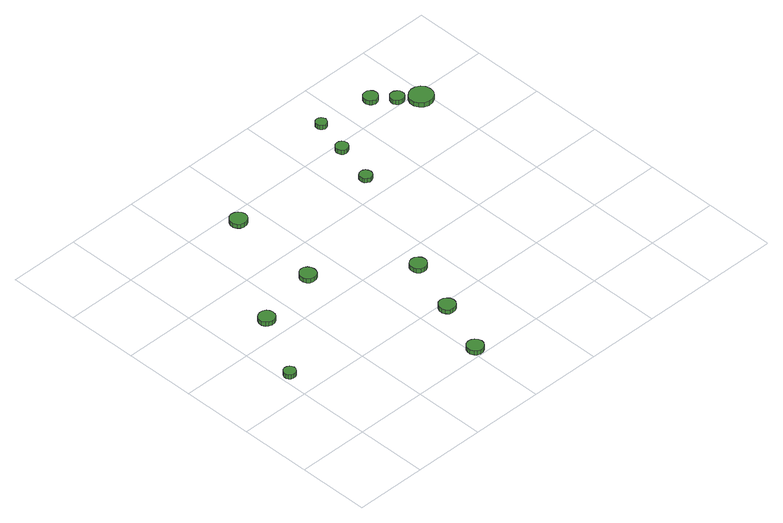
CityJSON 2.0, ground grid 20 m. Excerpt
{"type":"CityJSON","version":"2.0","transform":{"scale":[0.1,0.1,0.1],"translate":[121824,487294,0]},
"CityObjects":{
"tree1":{"type":"SolitaryVegetationObject","attributes":{"function":"something"},"geometry":[{"type":"MultiSurface","lod":"1","boundaries":[[[0,1,2,3,4,5,6,7,8,9,10,11,12,13,14]],[[15,16,17,18,19,20,21,22,23,24,25,26,27,28,29]],[[0,29,28,1]],[[1,28,27,2]],[[2,27,26,3]],[[3,26,25,4]],[[4,25,24,5]],[[5,24,23,6]],[[6,23,22,7]],[[7,22,21,8]],[[8,21,20,9]],[[9,20,19,10]],[[10,19,18,11]],[[11,18,17,12]],[[12,17,16,13]],[[13,16,15,14]],[[14,15,29,0]]]}]},
"tree2":{"type":"SolitaryVegetationObject","attributes":{"function":"something"},"geometry":[{"type":"MultiSurface","lod":"1","boundaries":[[[30,31,32,33,34,35,36,37,38,39,40,41,42,43,44]],[[45,46,47,48,49,50,51,52,53,54,55,56,57,58,59]],[[30,59,58,31]],[[31,58,57,32]],[[32,57,56,33]],[[33,56,55,34]],[[34,55,54,35]],[[35,54,53,36]],[[36,53,52,37]],[[37,52,51,38]],[[38,51,50,39]],[[39,50,49,40]],[[40,49,48,41]],[[41,48,47,42]],[[42,47,46,43]],[[43,46,45,44]],[[44,45,59,30]]]}]},
"tree3":{"type":"SolitaryVegetationObject","attributes":{"function":"something"},"geometry":[{"type":"MultiSurface","lod":"1","boundaries":[[[60,61,62,63,64,65,66,67,68,69,70,71,72,73,74]],[[75,76,77,78,79,80,81,82,83,84,85,86,87,88,89]],[[60,89,88,61]],[[61,88,87,62]],[[62,87,86,63]],[[63,86,85,64]],[[64,85,84,65]],[[65,84,83,66]],[[66,83,82,67]],[[67,82,81,68]],[[68,81,80,69]],[[69,80,79,70]],[[70,79,78,71]],[[71,78,77,72]],[[72,77,76,73]],[[73,76,75,74]],[[74,75,89,60]]]}]},
"tree4":{"type":"SolitaryVegetationObject","attributes":{"function":"something"},"geometry":[{"type":"MultiSurface","lod":"1","boundaries":[[[90,91,92,93,94,95,96,97,98,99,100,101,102,103,104]],[[105,106,107,108,109,110,111,112,113,114,115,116,117,118,119]],[[90,119,118,91]],[[91,118,117,92]],[[92,117,116,93]],[[93,116,115,94]],[[94,115,114,95]],[[95,114,113,96]],[[96,113,112,97]],[[97,112,111,98]],[[98,111,110,99]],[[99,110,109,100]],[[100,109,108,101]],[[101,108,107,102]],[[102,107,106,103]],[[103,106,105,104]],[[104,105,119,90]]]}]},
"tree5":{"type":"SolitaryVegetationObject","attributes":{"function":"something"},"geometry":[{"type":"MultiSurface","lod":"1","boundaries":[[[120,121,122,123,124,125,126,127,128,129,130,131,132,133,134]],[[135,136,137,138,139,140,141,142,143,144,145,146,147,148,149]],[[120,149,148,121]],[[121,148,147,122]],[[122,147,146,123]],[[123,146,145,124]],[[124,145,144,125]],[[125,144,143,126]],[[126,143,142,127]],[[127,142,141,128]],[[128,141,140,129]],[[129,140,139,130]],[[130,139,138,131]],[[131,138,137,132]],[[132,137,136,133]],[[133,136,135,134]],[[134,135,149,120]]]}]},
"tree6":{"type":"SolitaryVegetationObject","attributes":{"function":"something"},"geometry":[{"type":"MultiSurface","lod":"1","boundaries":[[[150,151,152,153,154,155,156,157,158,159,160,161,162,163,164]],[[165,166,167,168,169,170,171,172,173,174,175,176,177,178,179]],[[150,179,178,151]],[[151,178,177,152]],[[152,177,176,153]],[[153,176,175,154]],[[154,175,174,155]],[[155,174,173,156]],[[156,173,172,157]],[[157,172,171,158]],[[158,171,170,159]],[[159,170,169,160]],[[160,169,168,161]],[[161,168,167,162]],[[162,167,166,163]],[[163,166,165,164]],[[164,165,179,150]]]}]},
"tree7":{"type":"SolitaryVegetationObject","attributes":{"function":"something"},"geometry":[{"type":"MultiSurface","lod":"1","boundaries":[[[180,181,182,183,184,185,186,187,188,189,190,191,192,193,194]],[[195,196,197,198,199,200,201,202,203,204,205,206,207,208,209]],[[180,209,208,181]],[[181,208,207,182]],[[182,207,206,183]],[[183,206,205,184]],[[184,205,204,185]],[[185,204,203,186]],[[186,203,202,187]],[[187,202,201,188]],[[188,201,200,189]],[[189,200,199,190]],[[190,199,198,191]],[[191,198,197,192]],[[192,197,196,193]],[[193,196,195,194]],[[194,195,209,180]]]}]},
"tree8":{"type":"SolitaryVegetationObject","attributes":{"function":"something"},"geometry":[{"type":"MultiSurface","lod":"1","boundaries":[[[210,211,212,213,214,215,216,217,218,219,220,221,222,223,224]],[[225,226,227,228,229,230,231,232,233,234,235,236,237,238,239]],[[210,239,238,211]],[[211,238,237,212]],[[212,237,236,213]],[[213,236,235,214]],[[214,235,234,215]],[[215,234,233,216]],[[216,233,232,217]],[[217,232,231,218]],[[218,231,230,219]],[[219,230,229,220]],[[220,229,228,221]],[[221,228,227,222]],[[222,227,226,223]],[[223,226,225,224]],[[224,225,239,210]]]}]},
"tree9":{"type":"SolitaryVegetationObject","attributes":{"function":"something"},"geometry":[{"type":"MultiSurface","lod":"1","boundaries":[[[240,241,242,243,244,245,246,247,248,249,250,251,252,253,254]],[[255,256,257,258,259,260,261,262,263,264,265,266,267,268,269]],[[240,269,268,241]],[[241,268,267,242]],[[242,267,266,243]],[[243,266,265,244]],[[244,265,264,245]],[[245,264,263,246]],[[246,263,262,247]],[[247,262,261,248]],[[248,261,260,249]],[[249,260,259,250]],[[250,259,258,251]],[[251,258,257,252]],[[252,257,256,253]],[[253,256,255,254]],[[254,255,269,240]]]}]},
"tree10":{"type":"SolitaryVegetationObject","attributes":{"function":"something"},"geometry":[{"type":"MultiSurface","lod":"1","boundaries":[[[270,271,272,273,274,275,276,277,278,279,280,281,282,283,284]],[[285,286,287,288,289,290,291,292,293,294,295,296,297,298,299]],[[270,299,298,271]],[[271,298,297,272]],[[272,297,296,273]],[[273,296,295,274]],[[274,295,294,275]],[[275,294,293,276]],[[276,293,292,277]],[[277,292,291,278]],[[278,291,290,279]],[[279,290,289,280]],[[280,289,288,281]],[[281,288,287,282]],[[282,287,286,283]],[[283,286,285,284]],[[284,285,299,270]]]}]},
"tree11":{"type":"SolitaryVegetationObject","attributes":{"function":"something"},"geometry":[{"type":"MultiSurface","lod":"1","boundaries":[[[300,301,302,303,304,305,306,307,308,309,310,311,312,313,314]],[[315,316,317,318,319,320,321,322,323,324,325,326,327,328,329]],[[300,329,328,301]],[[301,328,327,302]],[[302,327,326,303]],[[303,326,325,304]],[[304,325,324,305]],[[305,324,323,306]],[[306,323,322,307]],[[307,322,321,308]],[[308,321,320,309]],[[309,320,319,310]],[[310,319,318,311]],[[311,318,317,312]],[[312,317,316,313]],[[313,316,315,314]],[[314,315,329,300]]]}]},
"tree12":{"type":"SolitaryVegetationObject","attributes":{"function":"something"},"geometry":[{"type":"MultiSurface","lod":"1","boundaries":[[[330,331,332,333,334,335,336,337,338,339,340,341,342,343,344]],[[345,346,347,348,349,350,351,352,353,354,355,356,357,358,359]],[[330,359,358,331]],[[331,358,357,332]],[[332,357,356,333]],[[333,356,355,334]],[[334,355,354,335]],[[335,354,353,336]],[[336,353,352,337]],[[337,352,351,338]],[[338,351,350,339]],[[339,350,349,340]],[[340,349,348,341]],[[341,348,347,342]],[[342,347,346,343]],[[343,346,345,344]],[[344,345,359,330]]]}]},
"tree13":{"type":"SolitaryVegetationObject","attributes":{"function":"something"},"geometry":[{"type":"MultiSurface","lod":"1","boundaries":[[[360,361,362,363,364,365,366,367,368,369,370,371,372,373,374]],[[375,376,377,378,379,380,381,382,383,384,385,386,387,388,389]],[[360,389,388,361]],[[361,388,387,362]],[[362,387,386,363]],[[363,386,385,364]],[[364,385,384,365]],[[365,384,383,366]],[[366,383,382,367]],[[367,382,381,368]],[[368,381,380,369]],[[369,380,379,370]],[[370,379,378,371]],[[371,378,377,372]],[[372,377,376,373]],[[373,376,375,374]],[[374,375,389,360]]]}]}
},
"vertices":[
[42,276,19],[40,283,19],[36,288,19],[30,292,19],[23,293,19],[16,291,19],[11,286,19],[8,279,19],[8,272,19],[11,266,19],[16,261,19],[23,259,19],[30,260,19],[36,263,19],[40,269,19],[40,269,6],[36,263,6],[30,260,6],[23,259,6],[16,261,6],[11,266,6],[8,272,6],[8,279,6],[11,286,6],[16,291,6],[23,293,6],[30,292,6],[36,288,6],[40,283,6],[42,276,6],
[149,458,21],[147,467,21],[142,475,21],[133,479,21],[124,480,21],[115,477,21],[108,471,21],[104,462,21],[104,453,21],[108,444,21],[115,438,21],[124,435,21],[133,436,21],[142,441,21],[147,448,21],[147,448,8],[142,441,8],[133,436,8],[124,435,8],[115,438,8],[108,444,8],[104,453,8],[104,462,8],[108,471,8],[115,477,8],[124,480,8],[133,479,8],[142,475,8],[147,467,8],[149,458,8],
[435,23,20],[433,32,20],[427,40,20],[419,45,20],[410,46,20],[401,43,20],[394,36,20],[390,28,20],[390,18,20],[394,9,20],[401,3,20],[410,0,20],[419,1,20],[427,6,20],[433,14,20],[433,14,7],[427,6,7],[419,1,7],[410,0,7],[401,3,7],[394,9,7],[390,18,7],[390,28,7],[394,36,7],[401,43,7],[410,46,7],[419,45,7],[427,40,7],[433,32,7],[435,23,7],
[335,502,20],[333,511,20],[328,519,20],[320,524,20],[310,525,20],[301,522,20],[294,515,20],[290,507,20],[290,497,20],[294,488,20],[301,482,20],[310,479,20],[320,480,20],[328,485,20],[333,493,20],[333,493,7],[328,485,7],[320,480,7],[310,479,7],[301,482,7],[294,488,7],[290,497,7],[290,507,7],[294,515,7],[301,522,7],[310,525,7],[320,524,7],[328,519,7],[333,511,7],[335,502,7],
[494,179,21],[492,189,21],[486,196,21],[478,201,21],[469,202,21],[460,199,21],[453,193,21],[449,184,21],[449,175,21],[453,166,21],[460,159,21],[469,157,21],[478,158,21],[486,162,21],[492,170,21],[492,170,8],[486,162,8],[478,158,8],[469,157,8],[460,159,8],[453,166,8],[449,175,8],[449,184,8],[453,193,8],[460,199,8],[469,202,8],[478,201,8],[486,196,8],[492,189,8],[494,179,8],
[359,766,21],[357,775,21],[351,783,21],[343,788,21],[333,789,21],[324,786,21],[317,779,21],[313,770,21],[313,761,21],[317,752,21],[324,745,21],[333,742,21],[343,743,21],[351,748,21],[357,756,21],[357,756,8],[351,748,8],[343,743,8],[333,742,8],[324,745,8],[317,752,8],[313,761,8],[313,770,8],[317,779,8],[324,786,8],[333,789,8],[343,788,8],[351,783,8],[357,775,8],[359,766,8],
[553,338,20],[551,347,20],[545,355,20],[537,360,20],[528,361,20],[519,358,20],[511,352,20],[508,343,20],[508,333,20],[511,325,20],[519,318,20],[528,315,20],[537,316,20],[545,321,20],[551,329,20],[551,329,7],[545,321,7],[537,316,7],[528,315,7],[519,318,7],[511,325,7],[508,333,7],[508,343,7],[511,352,7],[519,358,7],[528,361,7],[537,360,7],[545,355,7],[551,347,7],[553,338,7],
[690,663,20],[688,670,20],[684,676,20],[678,680,20],[671,680,20],[664,678,20],[658,673,20],[656,667,20],[656,660,20],[658,653,20],[664,648,20],[671,646,20],[678,647,20],[684,650,20],[688,656,20],[688,656,7],[684,650,7],[678,647,7],[671,646,7],[664,648,7],[658,653,7],[656,660,7],[656,667,7],[658,673,7],[664,678,7],[671,680,7],[678,680,7],[684,676,7],[688,670,7],[690,663,7],
[724,780,20],[722,787,20],[718,793,20],[711,797,20],[704,797,20],[697,795,20],[692,790,20],[689,783,20],[689,776,20],[692,769,20],[697,764,20],[704,762,20],[711,763,20],[718,767,20],[722,772,20],[722,772,7],[718,767,7],[711,763,7],[704,762,7],[697,764,7],[692,769,7],[689,776,7],[689,783,7],[692,790,7],[697,795,7],[704,797,7],[711,797,7],[718,793,7],[722,787,7],[724,780,7],
[748,877,22],[746,884,22],[743,889,22],[737,892,22],[731,893,22],[725,891,22],[720,886,22],[718,881,22],[718,874,22],[720,869,22],[725,864,22],[731,862,22],[737,863,22],[743,866,22],[746,871,22],[746,871,9],[743,866,9],[737,863,9],[731,862,9],[725,864,9],[720,869,9],[718,874,9],[718,881,9],[720,886,9],[725,891,9],[731,893,9],[737,892,9],[743,889,9],[746,884,9],[748,877,9],
[907,862,21],[905,870,21],[900,877,21],[893,881,21],[885,881,21],[877,879,21],[871,874,21],[868,866,21],[868,858,21],[871,850,21],[877,845,21],[885,842,21],[893,843,21],[900,847,21],[905,854,21],[905,854,8],[900,847,8],[893,843,8],[885,842,8],[877,845,8],[871,850,8],[868,858,8],[868,866,8],[871,874,8],[877,879,8],[885,881,8],[893,881,8],[900,877,8],[905,870,8],[907,862,8],
[955,819,17],[954,827,17],[949,833,17],[942,837,17],[934,838,17],[927,836,17],[921,830,17],[918,823,17],[918,815,17],[921,808,17],[927,803,17],[934,801,17],[942,801,17],[949,805,17],[954,812,17],[954,812,4],[949,805,4],[942,801,4],[934,801,4],[927,803,4],[921,808,4],[918,815,4],[918,823,4],[921,830,4],[927,836,4],[934,838,4],[942,837,4],[949,833,4],[954,827,4],[955,819,4],
[1011,779,19],[1009,792,19],[1001,803,19],[989,810,19],[976,811,19],[963,807,19],[953,798,19],[947,786,19],[947,772,19],[953,760,19],[963,751,19],[976,747,19],[989,748,19],[1001,755,19],[1009,766,19],[1009,766,6],[1001,755,6],[989,748,6],[976,747,6],[963,751,6],[953,760,6],[947,772,6],[947,786,6],[953,798,6],[963,807,6],[976,811,6],[989,810,6],[1001,803,6],[1009,792,6],[1011,779,6]
]}
